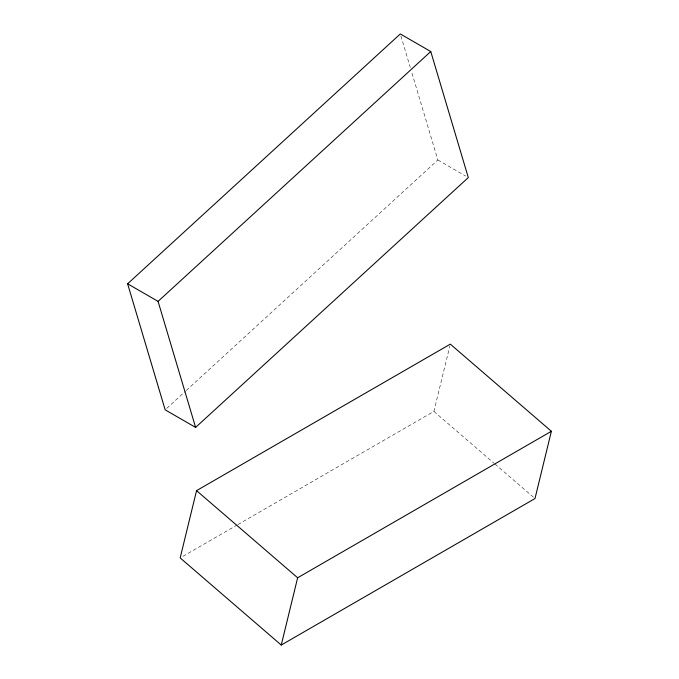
<?xml version="1.0" encoding="UTF-8"?>
<svg xmlns="http://www.w3.org/2000/svg" width="679" height="679" viewBox="0 0 679 679"><rect width="100%" height="100%" fill="white"/><g stroke="black" fill="none" stroke-linecap="round" stroke-linejoin="round"><path stroke-width="0.51" stroke-dasharray="3.4 2.55" d="M237.879 524.587L433.915 411.406L449.812 346.171M166.72 408.402L185.469 391.214M186.25 390.501L437.845 159.981L411.508 71.558M182.923 556.322L236.963 525.113M437.845 159.981L465.616 176.014M433.915 411.406L494.083 463.282M494.881 463.969L533.388 497.164M400.916 35.979L410.294 67.493"/><path stroke-width="1.02" d="M196.562 490.637L180.173 557.909L281.25 645.05L534.993 498.547L551.382 431.284L450.313 344.134L196.562 490.637L297.64 577.778L281.25 645.05M127.618 283.797L400.304 33.95L430.766 51.536L468.306 177.567L195.611 427.414L165.158 409.827L127.618 283.797L158.071 301.383L195.611 427.414M158.071 301.383L430.766 51.536M297.64 577.778L551.382 431.284"/></g></svg>
